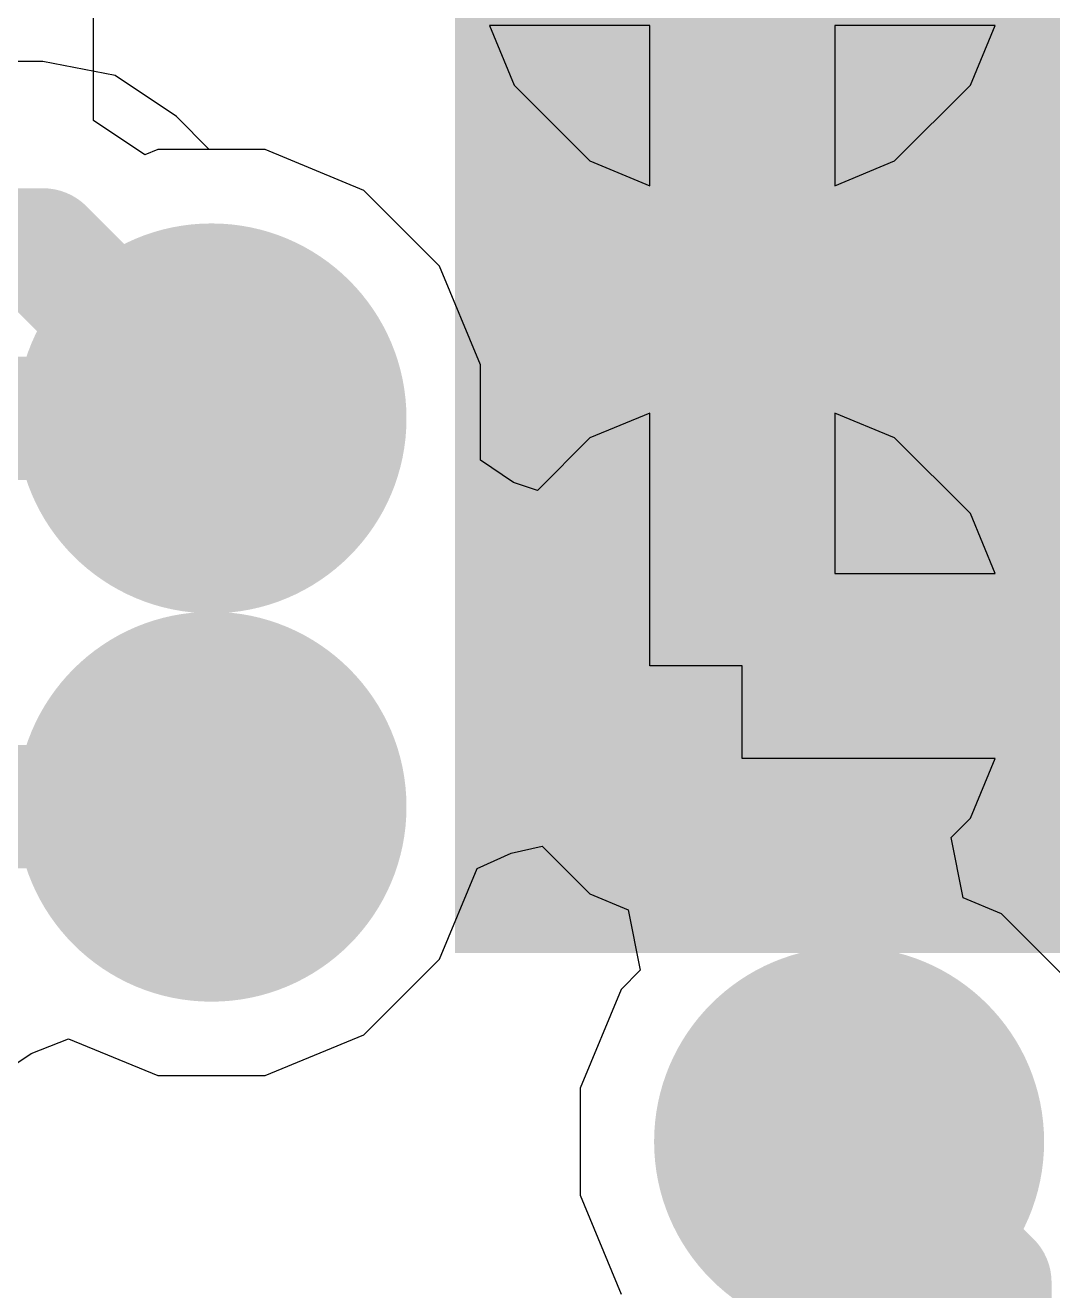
# Model space of a CAD drawing. Header units: inches. Extents: x -18 to 237, y -41 to 211.
# Drawn here: x 17.165 to 19.281, y 52.218 to 54.824 of the extents above; entities that cross this region are included whole.
import ezdxf

# ---------------------------------------------------------------- set-up
doc = ezdxf.new("R2010")
doc.units = ezdxf.units.IN
for name, color, linetype in [('Bottom Layer', 5, 'Continuous'), ('Bottom Solder', 6, 'Continuous'), ('Drill Drawing', 1, 'Continuous'), ('Top Layer', 1, 'Continuous'), ('Top Paste', 8, 'Continuous'), ('Top Solder', 216, 'Continuous'), ('Via Holes', 16, 'Continuous')]:
    doc.layers.add(name, color=color, linetype=linetype)

# ---------------------------------------------------------------- blocks, each defined once
blk = doc.blocks.new('56_QFN__7_7__28')
at = {"layer": 'Top Layer'}
blk.add_hatch(color=1, dxfattribs=at).paths.add_polyline_path([(-2, -2), (-2, 2), (2, 2), (2, -2)])
at = {"layer": 'Top Paste'}
blk.add_hatch(color=8, dxfattribs=at).paths.add_polyline_path([(-2, -2), (-2, 2), (2, 2), (2, -2)])
at = {"layer": 'Top Solder'}
blk.add_hatch(color=216, dxfattribs=at).paths.add_polyline_path([(-2.1016, -2.1016), (-2.1016, 2.1016), (2.1016, 2.1016), (2.1016, -2.1016)])

msp = doc.modelspace()

# ---------------------------------------------------------------- hatches: boundary and pattern name
at = {"layer": 'Bottom Layer'}
h = msp.add_hatch(color=5, dxfattribs=at)
edge = h.paths.add_edge_path()
edge.add_arc((18.6418, 55.0147), 0.3, 0, 360)
h = msp.add_hatch(color=5, dxfattribs=at)
edge = h.paths.add_edge_path()
edge.add_arc((17.5487, 54.0147), 0.3, 0, 360)
h = msp.add_hatch(color=5, dxfattribs=at)
edge = h.paths.add_edge_path()
edge.add_arc((18.6418, 53.5047), 0.3, 0, 360)
h = msp.add_hatch(color=5, dxfattribs=at)
edge = h.paths.add_edge_path()
edge.add_arc((17.5487, 53.2147), 0.3, 0, 360)
h = msp.add_hatch(color=5, dxfattribs=at)
edge = h.paths.add_edge_path()
edge.add_arc((18.8618, 52.5247), 0.3, 0, 360)
at = {"layer": 'Bottom Solder'}
h = msp.add_hatch(color=6, dxfattribs=at)
edge = h.paths.add_edge_path()
edge.add_arc((18.6418, 55.0147), 0.4016, 0, 360)
h = msp.add_hatch(color=6, dxfattribs=at)
edge = h.paths.add_edge_path()
edge.add_arc((17.5487, 54.0147), 0.4016, 0, 360)
h = msp.add_hatch(color=6, dxfattribs=at)
edge = h.paths.add_edge_path()
edge.add_arc((18.6418, 53.5047), 0.4016, 0, 360)
h = msp.add_hatch(color=6, dxfattribs=at)
edge = h.paths.add_edge_path()
edge.add_arc((17.5487, 53.2147), 0.4016, 0, 360)
h = msp.add_hatch(color=6, dxfattribs=at)
edge = h.paths.add_edge_path()
edge.add_arc((18.8618, 52.5247), 0.4016, 0, 360)
at = {"layer": 'Top Layer'}
h = msp.add_hatch(color=1, dxfattribs=at)
edge = h.paths.add_edge_path()
edge.add_arc((18.6418, 55.0147), 0.3, 0, 360)
h = msp.add_hatch(color=1, dxfattribs=at)
edge = h.paths.add_edge_path()
edge.add_arc((17.5487, 54.0147), 0.3, 0, 360)
h = msp.add_hatch(color=1, dxfattribs=at)
edge = h.paths.add_edge_path()
edge.add_arc((18.6418, 53.5047), 0.3, 0, 360)
h = msp.add_hatch(color=1, dxfattribs=at)
edge = h.paths.add_edge_path()
edge.add_arc((17.5487, 53.2147), 0.3, 0, 360)
h = msp.add_hatch(color=1, dxfattribs=at)
edge = h.paths.add_edge_path()
edge.add_arc((18.8618, 52.5247), 0.3, 0, 360)
at = {"layer": 'Top Solder'}
h = msp.add_hatch(color=216, dxfattribs=at)
edge = h.paths.add_edge_path()
edge.add_arc((18.6418, 55.0147), 0.4016, 0, 360)
h = msp.add_hatch(color=216, dxfattribs=at)
edge = h.paths.add_edge_path()
edge.add_arc((17.5487, 54.0147), 0.4016, 0, 360)
h = msp.add_hatch(color=216, dxfattribs=at)
edge = h.paths.add_edge_path()
edge.add_arc((18.6418, 53.5047), 0.4016, 0, 360)
h = msp.add_hatch(color=216, dxfattribs=at)
edge = h.paths.add_edge_path()
edge.add_arc((17.5487, 53.2147), 0.4016, 0, 360)
h = msp.add_hatch(color=216, dxfattribs=at)
edge = h.paths.add_edge_path()
edge.add_arc((18.8618, 52.5247), 0.4016, 0, 360)
at = {"layer": 'Via Holes'}
h = msp.add_hatch(color=7, dxfattribs=at)
edge = h.paths.add_edge_path()
edge.add_arc((17.5487, 54.0147), 0.15, 0, 360)
h = msp.add_hatch(color=7, dxfattribs=at)
edge = h.paths.add_edge_path()
edge.add_arc((18.6418, 53.5047), 0.15, 0, 360)
h = msp.add_hatch(color=7, dxfattribs=at)
edge = h.paths.add_edge_path()
edge.add_arc((17.5487, 53.2147), 0.15, 0, 360)
h = msp.add_hatch(color=7, dxfattribs=at)
edge = h.paths.add_edge_path()
edge.add_arc((18.8618, 52.5247), 0.15, 0, 360)

# ---------------------------------------------------------------- linework, layer by layer
at = {"layer": 'Bottom Layer'}
for p, q in [((18.4513, 54.8242), (18.1211, 54.8242)), ((18.1211, 54.8242), (18.1721, 54.7009)), ((18.4513, 54.4939), (18.4513, 54.8242)), ((19.1625, 54.8242), (18.8323, 54.8242)), ((18.8323, 54.8242), (18.8323, 54.4939)), ((19.1115, 54.7009), (19.1625, 54.8242)), ((17.2016, 54.7502), (15.8474, 54.7502)), ((17.3503, 54.7207), (17.2016, 54.7502)), ((17.4763, 54.6365), (17.3503, 54.7207)), ((18.1721, 54.7009), (18.328, 54.545)), ((18.9556, 54.545), (19.1115, 54.7009)), ((17.5441, 54.5687), (17.4763, 54.6365)), ((17.6589, 54.5687), (17.5441, 54.5687)), ((17.8625, 54.4843), (17.6589, 54.5687)), ((18.328, 54.545), (18.4513, 54.4939)), ((18.8323, 54.4939), (18.9556, 54.545)), ((18.0184, 54.3285), (17.8625, 54.4843)), ((18.1027, 54.1249), (18.0184, 54.3285)), ((18.1027, 53.9287), (18.1027, 54.1249)), ((18.4513, 54.0254), (18.328, 53.9743)), ((18.4513, 53.5047), (18.4513, 54.0254)), ((18.9556, 53.9743), (18.8323, 54.0254)), ((18.8323, 54.0254), (18.8323, 53.6952)), ((18.328, 53.9743), (18.2201, 53.8664)), ((19.1115, 53.8185), (18.9556, 53.9743)), ((18.1709, 53.8824), (18.1027, 53.9287)), ((18.2201, 53.8664), (18.1709, 53.8824)), ((19.1625, 53.6952), (19.1115, 53.8185)), ((18.8323, 53.6952), (19.1625, 53.6952)), ((18.6418, 53.5047), (18.4513, 53.5047)), ((18.6418, 53.3142), (18.6418, 53.5047)), ((19.1625, 53.3142), (18.6418, 53.3142)), ((19.1115, 53.1909), (19.1625, 53.3142)), ((19.0721, 53.1515), (19.1115, 53.1909)), ((19.0969, 53.027), (19.0721, 53.1515)), ((18.1657, 53.1188), (18.2297, 53.1333)), ((18.2297, 53.1333), (18.328, 53.035)), ((18.0958, 53.0876), (18.1657, 53.1188)), ((18.0184, 52.9009), (18.0958, 53.0876)), ((18.328, 53.035), (18.4067, 53.0024)), ((19.1756, 52.9943), (19.0969, 53.027)), ((18.4067, 53.0024), (18.4315, 52.8779)), ((19.3315, 52.8385), (19.1756, 52.9943)), ((17.8625, 52.745), (18.0184, 52.9009)), ((18.4315, 52.8779), (18.3921, 52.8385)), ((18.3921, 52.8385), (18.3078, 52.6349)), ((17.1772, 52.7062), (17.2545, 52.7369)), ((17.2545, 52.7369), (17.4385, 52.6607)), ((17.6589, 52.6607), (17.8625, 52.745)), ((17.1275, 52.6728), (17.1772, 52.7062)), ((17.4385, 52.6607), (17.6589, 52.6607)), ((18.3078, 52.6349), (18.3078, 52.4145)), ((18.3078, 52.4145), (18.3921, 52.2109))]:
    msp.add_line(p, q, dxfattribs=at)
for points in [[(15.8474, 54.3618, 0.254, 0.254, 0), (17.2016, 54.3618, 0.254, 0.254, 0)], [(17.2016, 54.3618, 0.254, 0.254, 0), (17.5487, 54.0147, 0.254, 0.254, 0)], [(16.9604, 53.2147, 0.254, 0.254, 0), (17.5487, 53.2147, 0.254, 0.254, 0)], [(18.8618, 51.1182, 0.254, 0.254, 0), (18.8618, 52.5247, 0.254, 0.254, 0)]]:
    msp.add_lwpolyline(points, format="xyseb", dxfattribs=at)
for points in [[(17.1381, 54.3618, 0.127, 0.127, 1), (17.2651, 54.3618, 0.127, 0.127, 1)], [(17.1381, 54.3618, 0.127, 0.127, 1), (17.2651, 54.3618, 0.127, 0.127, 1)], [(17.4852, 54.0147, 0.127, 0.127, 1), (17.6122, 54.0147, 0.127, 0.127, 1)], [(17.4852, 53.2147, 0.127, 0.127, 1), (17.6122, 53.2147, 0.127, 0.127, 1)], [(18.7983, 52.5247, 0.127, 0.127, 1), (18.9253, 52.5247, 0.127, 0.127, 1)]]:
    msp.add_lwpolyline(points, format="xyseb", close=True, dxfattribs=at)
at = {"layer": 'Drill Drawing'}
for points in [[(18.5148, 54.8877, 0.0508, 0.0508, 0), (18.6418, 54.7607, 0.0508, 0.0508, 0)], [(18.6418, 54.7607, 0.0508, 0.0508, 0), (18.7688, 54.8877, 0.0508, 0.0508, 0)], [(17.4217, 54.1417, 0.0508, 0.0508, 0), (17.5487, 54.2687, 0.0508, 0.0508, 0)], [(17.5487, 54.2687, 0.0508, 0.0508, 0), (17.6757, 54.1417, 0.0508, 0.0508, 0)], [(17.4725, 54.0909, 0.0508, 0.0508, 0), (17.5487, 54.1671, 0.0508, 0.0508, 0)], [(17.5487, 54.1671, 0.0508, 0.0508, 0), (17.6249, 54.0909, 0.0508, 0.0508, 0)], [(17.2947, 54.1417, 0.0508, 0.0508, 0), (17.4217, 54.0147, 0.0508, 0.0508, 0)], [(17.2947, 54.1417, 0.0508, 0.0508, 0), (17.4217, 54.1417, 0.0508, 0.0508, 0)], [(17.6757, 54.1417, 0.0508, 0.0508, 0), (17.8027, 54.1417, 0.0508, 0.0508, 0)], [(17.6757, 54.0147, 0.0508, 0.0508, 0), (17.8027, 54.1417, 0.0508, 0.0508, 0)], [(17.3963, 54.0909, 0.0508, 0.0508, 0), (17.4725, 54.0147, 0.0508, 0.0508, 0)], [(17.3963, 54.0909, 0.0508, 0.0508, 0), (17.4725, 54.0909, 0.0508, 0.0508, 0)], [(17.6249, 54.0909, 0.0508, 0.0508, 0), (17.7011, 54.0909, 0.0508, 0.0508, 0)], [(17.6249, 54.0147, 0.0508, 0.0508, 0), (17.7011, 54.0909, 0.0508, 0.0508, 0)], [(17.2947, 53.8877, 0.0508, 0.0508, 0), (17.4217, 54.0147, 0.0508, 0.0508, 0)], [(17.3963, 53.9385, 0.0508, 0.0508, 0), (17.4725, 54.0147, 0.0508, 0.0508, 0)], [(17.6249, 54.0147, 0.0508, 0.0508, 0), (17.7011, 53.9385, 0.0508, 0.0508, 0)], [(17.6757, 54.0147, 0.0508, 0.0508, 0), (17.8027, 53.8877, 0.0508, 0.0508, 0)], [(17.3963, 53.9385, 0.0508, 0.0508, 0), (17.4725, 53.9385, 0.0508, 0.0508, 0)], [(17.4725, 53.9385, 0.0508, 0.0508, 0), (17.5487, 53.8623, 0.0508, 0.0508, 0)], [(17.5487, 53.8623, 0.0508, 0.0508, 0), (17.6249, 53.9385, 0.0508, 0.0508, 0)], [(17.6249, 53.9385, 0.0508, 0.0508, 0), (17.7011, 53.9385, 0.0508, 0.0508, 0)], [(17.2947, 53.8877, 0.0508, 0.0508, 0), (17.4217, 53.8877, 0.0508, 0.0508, 0)], [(17.4217, 53.8877, 0.0508, 0.0508, 0), (17.5487, 53.7607, 0.0508, 0.0508, 0)], [(17.5487, 53.7607, 0.0508, 0.0508, 0), (17.6757, 53.8877, 0.0508, 0.0508, 0)], [(17.6757, 53.8877, 0.0508, 0.0508, 0), (17.8027, 53.8877, 0.0508, 0.0508, 0)], [(18.5148, 53.6317, 0.0508, 0.0508, 0), (18.6418, 53.7587, 0.0508, 0.0508, 0)], [(18.6418, 53.7587, 0.0508, 0.0508, 0), (18.7688, 53.6317, 0.0508, 0.0508, 0)], [(18.5656, 53.5809, 0.0508, 0.0508, 0), (18.6418, 53.6571, 0.0508, 0.0508, 0)], [(18.6418, 53.6571, 0.0508, 0.0508, 0), (18.718, 53.5809, 0.0508, 0.0508, 0)], [(18.3878, 53.6317, 0.0508, 0.0508, 0), (18.5148, 53.5047, 0.0508, 0.0508, 0)], [(18.3878, 53.6317, 0.0508, 0.0508, 0), (18.5148, 53.6317, 0.0508, 0.0508, 0)], [(18.7688, 53.6317, 0.0508, 0.0508, 0), (18.8958, 53.6317, 0.0508, 0.0508, 0)], [(18.7688, 53.5047, 0.0508, 0.0508, 0), (18.8958, 53.6317, 0.0508, 0.0508, 0)], [(18.4894, 53.5809, 0.0508, 0.0508, 0), (18.5656, 53.5047, 0.0508, 0.0508, 0)], [(18.4894, 53.5809, 0.0508, 0.0508, 0), (18.5656, 53.5809, 0.0508, 0.0508, 0)], [(18.718, 53.5809, 0.0508, 0.0508, 0), (18.7942, 53.5809, 0.0508, 0.0508, 0)], [(18.718, 53.5047, 0.0508, 0.0508, 0), (18.7942, 53.5809, 0.0508, 0.0508, 0)], [(18.3878, 53.3777, 0.0508, 0.0508, 0), (18.5148, 53.5047, 0.0508, 0.0508, 0)], [(18.4894, 53.4285, 0.0508, 0.0508, 0), (18.5656, 53.5047, 0.0508, 0.0508, 0)], [(18.718, 53.5047, 0.0508, 0.0508, 0), (18.7942, 53.4285, 0.0508, 0.0508, 0)], [(18.7688, 53.5047, 0.0508, 0.0508, 0), (18.8958, 53.3777, 0.0508, 0.0508, 0)], [(17.4217, 53.3417, 0.0508, 0.0508, 0), (17.5487, 53.4687, 0.0508, 0.0508, 0)], [(17.5487, 53.4687, 0.0508, 0.0508, 0), (17.6757, 53.3417, 0.0508, 0.0508, 0)], [(18.4894, 53.4285, 0.0508, 0.0508, 0), (18.5656, 53.4285, 0.0508, 0.0508, 0)], [(18.5656, 53.4285, 0.0508, 0.0508, 0), (18.6418, 53.3523, 0.0508, 0.0508, 0)], [(18.6418, 53.3523, 0.0508, 0.0508, 0), (18.718, 53.4285, 0.0508, 0.0508, 0)], [(18.718, 53.4285, 0.0508, 0.0508, 0), (18.7942, 53.4285, 0.0508, 0.0508, 0)], [(17.4725, 53.2909, 0.0508, 0.0508, 0), (17.5487, 53.3671, 0.0508, 0.0508, 0)], [(17.5487, 53.3671, 0.0508, 0.0508, 0), (17.6249, 53.2909, 0.0508, 0.0508, 0)], [(18.3878, 53.3777, 0.0508, 0.0508, 0), (18.5148, 53.3777, 0.0508, 0.0508, 0)], [(18.5148, 53.3777, 0.0508, 0.0508, 0), (18.6418, 53.2507, 0.0508, 0.0508, 0)], [(18.6418, 53.2507, 0.0508, 0.0508, 0), (18.7688, 53.3777, 0.0508, 0.0508, 0)], [(18.7688, 53.3777, 0.0508, 0.0508, 0), (18.8958, 53.3777, 0.0508, 0.0508, 0)], [(17.2947, 53.3417, 0.0508, 0.0508, 0), (17.4217, 53.2147, 0.0508, 0.0508, 0)], [(17.2947, 53.3417, 0.0508, 0.0508, 0), (17.4217, 53.3417, 0.0508, 0.0508, 0)], [(17.6757, 53.3417, 0.0508, 0.0508, 0), (17.8027, 53.3417, 0.0508, 0.0508, 0)], [(17.6757, 53.2147, 0.0508, 0.0508, 0), (17.8027, 53.3417, 0.0508, 0.0508, 0)], [(17.3963, 53.2909, 0.0508, 0.0508, 0), (17.4725, 53.2147, 0.0508, 0.0508, 0)], [(17.3963, 53.2909, 0.0508, 0.0508, 0), (17.4725, 53.2909, 0.0508, 0.0508, 0)], [(17.6249, 53.2909, 0.0508, 0.0508, 0), (17.7011, 53.2909, 0.0508, 0.0508, 0)], [(17.6249, 53.2147, 0.0508, 0.0508, 0), (17.7011, 53.2909, 0.0508, 0.0508, 0)], [(17.2947, 53.0877, 0.0508, 0.0508, 0), (17.4217, 53.2147, 0.0508, 0.0508, 0)], [(17.3963, 53.1385, 0.0508, 0.0508, 0), (17.4725, 53.2147, 0.0508, 0.0508, 0)], [(17.6249, 53.2147, 0.0508, 0.0508, 0), (17.7011, 53.1385, 0.0508, 0.0508, 0)], [(17.6757, 53.2147, 0.0508, 0.0508, 0), (17.8027, 53.0877, 0.0508, 0.0508, 0)], [(17.3963, 53.1385, 0.0508, 0.0508, 0), (17.4725, 53.1385, 0.0508, 0.0508, 0)], [(17.4725, 53.1385, 0.0508, 0.0508, 0), (17.5487, 53.0623, 0.0508, 0.0508, 0)], [(17.5487, 53.0623, 0.0508, 0.0508, 0), (17.6249, 53.1385, 0.0508, 0.0508, 0)], [(17.6249, 53.1385, 0.0508, 0.0508, 0), (17.7011, 53.1385, 0.0508, 0.0508, 0)], [(17.2947, 53.0877, 0.0508, 0.0508, 0), (17.4217, 53.0877, 0.0508, 0.0508, 0)], [(17.4217, 53.0877, 0.0508, 0.0508, 0), (17.5487, 52.9607, 0.0508, 0.0508, 0)], [(17.5487, 52.9607, 0.0508, 0.0508, 0), (17.6757, 53.0877, 0.0508, 0.0508, 0)], [(17.6757, 53.0877, 0.0508, 0.0508, 0), (17.8027, 53.0877, 0.0508, 0.0508, 0)], [(18.7348, 52.6517, 0.0508, 0.0508, 0), (18.8618, 52.7787, 0.0508, 0.0508, 0)], [(18.8618, 52.7787, 0.0508, 0.0508, 0), (18.9888, 52.6517, 0.0508, 0.0508, 0)], [(18.7856, 52.6009, 0.0508, 0.0508, 0), (18.8618, 52.6771, 0.0508, 0.0508, 0)], [(18.8618, 52.6771, 0.0508, 0.0508, 0), (18.938, 52.6009, 0.0508, 0.0508, 0)], [(18.6078, 52.6517, 0.0508, 0.0508, 0), (18.7348, 52.5247, 0.0508, 0.0508, 0)], [(18.6078, 52.6517, 0.0508, 0.0508, 0), (18.7348, 52.6517, 0.0508, 0.0508, 0)], [(18.9888, 52.6517, 0.0508, 0.0508, 0), (19.1158, 52.6517, 0.0508, 0.0508, 0)], [(18.9888, 52.5247, 0.0508, 0.0508, 0), (19.1158, 52.6517, 0.0508, 0.0508, 0)], [(18.7094, 52.6009, 0.0508, 0.0508, 0), (18.7856, 52.5247, 0.0508, 0.0508, 0)], [(18.7094, 52.6009, 0.0508, 0.0508, 0), (18.7856, 52.6009, 0.0508, 0.0508, 0)], [(18.938, 52.6009, 0.0508, 0.0508, 0), (19.0142, 52.6009, 0.0508, 0.0508, 0)], [(18.938, 52.5247, 0.0508, 0.0508, 0), (19.0142, 52.6009, 0.0508, 0.0508, 0)], [(18.6078, 52.3977, 0.0508, 0.0508, 0), (18.7348, 52.5247, 0.0508, 0.0508, 0)], [(18.7094, 52.4485, 0.0508, 0.0508, 0), (18.7856, 52.5247, 0.0508, 0.0508, 0)], [(18.938, 52.5247, 0.0508, 0.0508, 0), (19.0142, 52.4485, 0.0508, 0.0508, 0)], [(18.9888, 52.5247, 0.0508, 0.0508, 0), (19.1158, 52.3977, 0.0508, 0.0508, 0)], [(18.7094, 52.4485, 0.0508, 0.0508, 0), (18.7856, 52.4485, 0.0508, 0.0508, 0)], [(18.7856, 52.4485, 0.0508, 0.0508, 0), (18.8618, 52.3723, 0.0508, 0.0508, 0)], [(18.8618, 52.3723, 0.0508, 0.0508, 0), (18.938, 52.4485, 0.0508, 0.0508, 0)], [(18.938, 52.4485, 0.0508, 0.0508, 0), (19.0142, 52.4485, 0.0508, 0.0508, 0)], [(18.6078, 52.3977, 0.0508, 0.0508, 0), (18.7348, 52.3977, 0.0508, 0.0508, 0)], [(18.7348, 52.3977, 0.0508, 0.0508, 0), (18.8618, 52.2707, 0.0508, 0.0508, 0)], [(18.8618, 52.2707, 0.0508, 0.0508, 0), (18.9888, 52.3977, 0.0508, 0.0508, 0)], [(18.9888, 52.3977, 0.0508, 0.0508, 0), (19.1158, 52.3977, 0.0508, 0.0508, 0)]]:
    msp.add_lwpolyline(points, format="xyseb", dxfattribs=at)
for points in [[(18.6291, 54.7607, 0.0254, 0.0254, 1), (18.6545, 54.7607, 0.0254, 0.0254, 1)], [(18.6291, 54.7607, 0.0254, 0.0254, 1), (18.6545, 54.7607, 0.0254, 0.0254, 1)], [(17.536, 54.2687, 0.0254, 0.0254, 1), (17.5614, 54.2687, 0.0254, 0.0254, 1)], [(17.536, 54.2687, 0.0254, 0.0254, 1), (17.5614, 54.2687, 0.0254, 0.0254, 1)], [(17.536, 54.1671, 0.0254, 0.0254, 1), (17.5614, 54.1671, 0.0254, 0.0254, 1)], [(17.536, 54.1671, 0.0254, 0.0254, 1), (17.5614, 54.1671, 0.0254, 0.0254, 1)], [(17.282, 54.1417, 0.0254, 0.0254, 1), (17.3074, 54.1417, 0.0254, 0.0254, 1)], [(17.282, 54.1417, 0.0254, 0.0254, 1), (17.3074, 54.1417, 0.0254, 0.0254, 1)], [(17.409, 54.1417, 0.0254, 0.0254, 1), (17.4344, 54.1417, 0.0254, 0.0254, 1)], [(17.409, 54.1417, 0.0254, 0.0254, 1), (17.4344, 54.1417, 0.0254, 0.0254, 1)], [(17.663, 54.1417, 0.0254, 0.0254, 1), (17.6884, 54.1417, 0.0254, 0.0254, 1)], [(17.663, 54.1417, 0.0254, 0.0254, 1), (17.6884, 54.1417, 0.0254, 0.0254, 1)], [(17.79, 54.1417, 0.0254, 0.0254, 1), (17.8154, 54.1417, 0.0254, 0.0254, 1)], [(17.79, 54.1417, 0.0254, 0.0254, 1), (17.8154, 54.1417, 0.0254, 0.0254, 1)], [(17.3836, 54.0909, 0.0254, 0.0254, 1), (17.409, 54.0909, 0.0254, 0.0254, 1)], [(17.3836, 54.0909, 0.0254, 0.0254, 1), (17.409, 54.0909, 0.0254, 0.0254, 1)], [(17.4598, 54.0909, 0.0254, 0.0254, 1), (17.4852, 54.0909, 0.0254, 0.0254, 1)], [(17.4598, 54.0909, 0.0254, 0.0254, 1), (17.4852, 54.0909, 0.0254, 0.0254, 1)], [(17.6122, 54.0909, 0.0254, 0.0254, 1), (17.6376, 54.0909, 0.0254, 0.0254, 1)], [(17.6122, 54.0909, 0.0254, 0.0254, 1), (17.6376, 54.0909, 0.0254, 0.0254, 1)], [(17.6884, 54.0909, 0.0254, 0.0254, 1), (17.7138, 54.0909, 0.0254, 0.0254, 1)], [(17.6884, 54.0909, 0.0254, 0.0254, 1), (17.7138, 54.0909, 0.0254, 0.0254, 1)], [(17.409, 54.0147, 0.0254, 0.0254, 1), (17.4344, 54.0147, 0.0254, 0.0254, 1)], [(17.409, 54.0147, 0.0254, 0.0254, 1), (17.4344, 54.0147, 0.0254, 0.0254, 1)], [(17.4598, 54.0147, 0.0254, 0.0254, 1), (17.4852, 54.0147, 0.0254, 0.0254, 1)], [(17.4598, 54.0147, 0.0254, 0.0254, 1), (17.4852, 54.0147, 0.0254, 0.0254, 1)], [(17.6122, 54.0147, 0.0254, 0.0254, 1), (17.6376, 54.0147, 0.0254, 0.0254, 1)], [(17.6122, 54.0147, 0.0254, 0.0254, 1), (17.6376, 54.0147, 0.0254, 0.0254, 1)], [(17.663, 54.0147, 0.0254, 0.0254, 1), (17.6884, 54.0147, 0.0254, 0.0254, 1)], [(17.663, 54.0147, 0.0254, 0.0254, 1), (17.6884, 54.0147, 0.0254, 0.0254, 1)], [(17.3836, 53.9385, 0.0254, 0.0254, 1), (17.409, 53.9385, 0.0254, 0.0254, 1)], [(17.3836, 53.9385, 0.0254, 0.0254, 1), (17.409, 53.9385, 0.0254, 0.0254, 1)], [(17.4598, 53.9385, 0.0254, 0.0254, 1), (17.4852, 53.9385, 0.0254, 0.0254, 1)], [(17.4598, 53.9385, 0.0254, 0.0254, 1), (17.4852, 53.9385, 0.0254, 0.0254, 1)], [(17.6122, 53.9385, 0.0254, 0.0254, 1), (17.6376, 53.9385, 0.0254, 0.0254, 1)], [(17.6122, 53.9385, 0.0254, 0.0254, 1), (17.6376, 53.9385, 0.0254, 0.0254, 1)], [(17.6884, 53.9385, 0.0254, 0.0254, 1), (17.7138, 53.9385, 0.0254, 0.0254, 1)], [(17.6884, 53.9385, 0.0254, 0.0254, 1), (17.7138, 53.9385, 0.0254, 0.0254, 1)], [(17.282, 53.8877, 0.0254, 0.0254, 1), (17.3074, 53.8877, 0.0254, 0.0254, 1)], [(17.282, 53.8877, 0.0254, 0.0254, 1), (17.3074, 53.8877, 0.0254, 0.0254, 1)], [(17.409, 53.8877, 0.0254, 0.0254, 1), (17.4344, 53.8877, 0.0254, 0.0254, 1)], [(17.409, 53.8877, 0.0254, 0.0254, 1), (17.4344, 53.8877, 0.0254, 0.0254, 1)], [(17.663, 53.8877, 0.0254, 0.0254, 1), (17.6884, 53.8877, 0.0254, 0.0254, 1)], [(17.663, 53.8877, 0.0254, 0.0254, 1), (17.6884, 53.8877, 0.0254, 0.0254, 1)], [(17.79, 53.8877, 0.0254, 0.0254, 1), (17.8154, 53.8877, 0.0254, 0.0254, 1)], [(17.79, 53.8877, 0.0254, 0.0254, 1), (17.8154, 53.8877, 0.0254, 0.0254, 1)], [(17.536, 53.8623, 0.0254, 0.0254, 1), (17.5614, 53.8623, 0.0254, 0.0254, 1)], [(17.536, 53.8623, 0.0254, 0.0254, 1), (17.5614, 53.8623, 0.0254, 0.0254, 1)], [(17.536, 53.7607, 0.0254, 0.0254, 1), (17.5614, 53.7607, 0.0254, 0.0254, 1)], [(17.536, 53.7607, 0.0254, 0.0254, 1), (17.5614, 53.7607, 0.0254, 0.0254, 1)], [(18.6291, 53.7587, 0.0254, 0.0254, 1), (18.6545, 53.7587, 0.0254, 0.0254, 1)], [(18.6291, 53.7587, 0.0254, 0.0254, 1), (18.6545, 53.7587, 0.0254, 0.0254, 1)], [(18.6291, 53.6571, 0.0254, 0.0254, 1), (18.6545, 53.6571, 0.0254, 0.0254, 1)], [(18.6291, 53.6571, 0.0254, 0.0254, 1), (18.6545, 53.6571, 0.0254, 0.0254, 1)], [(18.3751, 53.6317, 0.0254, 0.0254, 1), (18.4005, 53.6317, 0.0254, 0.0254, 1)], [(18.3751, 53.6317, 0.0254, 0.0254, 1), (18.4005, 53.6317, 0.0254, 0.0254, 1)], [(18.5021, 53.6317, 0.0254, 0.0254, 1), (18.5275, 53.6317, 0.0254, 0.0254, 1)], [(18.5021, 53.6317, 0.0254, 0.0254, 1), (18.5275, 53.6317, 0.0254, 0.0254, 1)], [(18.7561, 53.6317, 0.0254, 0.0254, 1), (18.7815, 53.6317, 0.0254, 0.0254, 1)], [(18.7561, 53.6317, 0.0254, 0.0254, 1), (18.7815, 53.6317, 0.0254, 0.0254, 1)], [(18.8831, 53.6317, 0.0254, 0.0254, 1), (18.9085, 53.6317, 0.0254, 0.0254, 1)], [(18.8831, 53.6317, 0.0254, 0.0254, 1), (18.9085, 53.6317, 0.0254, 0.0254, 1)], [(18.4767, 53.5809, 0.0254, 0.0254, 1), (18.5021, 53.5809, 0.0254, 0.0254, 1)], [(18.4767, 53.5809, 0.0254, 0.0254, 1), (18.5021, 53.5809, 0.0254, 0.0254, 1)], [(18.5529, 53.5809, 0.0254, 0.0254, 1), (18.5783, 53.5809, 0.0254, 0.0254, 1)], [(18.5529, 53.5809, 0.0254, 0.0254, 1), (18.5783, 53.5809, 0.0254, 0.0254, 1)], [(18.7053, 53.5809, 0.0254, 0.0254, 1), (18.7307, 53.5809, 0.0254, 0.0254, 1)], [(18.7053, 53.5809, 0.0254, 0.0254, 1), (18.7307, 53.5809, 0.0254, 0.0254, 1)], [(18.7815, 53.5809, 0.0254, 0.0254, 1), (18.8069, 53.5809, 0.0254, 0.0254, 1)], [(18.7815, 53.5809, 0.0254, 0.0254, 1), (18.8069, 53.5809, 0.0254, 0.0254, 1)], [(18.5021, 53.5047, 0.0254, 0.0254, 1), (18.5275, 53.5047, 0.0254, 0.0254, 1)], [(18.5021, 53.5047, 0.0254, 0.0254, 1), (18.5275, 53.5047, 0.0254, 0.0254, 1)], [(18.5529, 53.5047, 0.0254, 0.0254, 1), (18.5783, 53.5047, 0.0254, 0.0254, 1)], [(18.5529, 53.5047, 0.0254, 0.0254, 1), (18.5783, 53.5047, 0.0254, 0.0254, 1)], [(18.7053, 53.5047, 0.0254, 0.0254, 1), (18.7307, 53.5047, 0.0254, 0.0254, 1)], [(18.7053, 53.5047, 0.0254, 0.0254, 1), (18.7307, 53.5047, 0.0254, 0.0254, 1)], [(18.7561, 53.5047, 0.0254, 0.0254, 1), (18.7815, 53.5047, 0.0254, 0.0254, 1)], [(18.7561, 53.5047, 0.0254, 0.0254, 1), (18.7815, 53.5047, 0.0254, 0.0254, 1)], [(17.536, 53.4687, 0.0254, 0.0254, 1), (17.5614, 53.4687, 0.0254, 0.0254, 1)], [(17.536, 53.4687, 0.0254, 0.0254, 1), (17.5614, 53.4687, 0.0254, 0.0254, 1)], [(18.4767, 53.4285, 0.0254, 0.0254, 1), (18.5021, 53.4285, 0.0254, 0.0254, 1)], [(18.4767, 53.4285, 0.0254, 0.0254, 1), (18.5021, 53.4285, 0.0254, 0.0254, 1)], [(18.5529, 53.4285, 0.0254, 0.0254, 1), (18.5783, 53.4285, 0.0254, 0.0254, 1)], [(18.5529, 53.4285, 0.0254, 0.0254, 1), (18.5783, 53.4285, 0.0254, 0.0254, 1)], [(18.7053, 53.4285, 0.0254, 0.0254, 1), (18.7307, 53.4285, 0.0254, 0.0254, 1)], [(18.7053, 53.4285, 0.0254, 0.0254, 1), (18.7307, 53.4285, 0.0254, 0.0254, 1)], [(18.7815, 53.4285, 0.0254, 0.0254, 1), (18.8069, 53.4285, 0.0254, 0.0254, 1)], [(18.7815, 53.4285, 0.0254, 0.0254, 1), (18.8069, 53.4285, 0.0254, 0.0254, 1)], [(17.536, 53.3671, 0.0254, 0.0254, 1), (17.5614, 53.3671, 0.0254, 0.0254, 1)], [(17.536, 53.3671, 0.0254, 0.0254, 1), (17.5614, 53.3671, 0.0254, 0.0254, 1)], [(18.3751, 53.3777, 0.0254, 0.0254, 1), (18.4005, 53.3777, 0.0254, 0.0254, 1)], [(18.3751, 53.3777, 0.0254, 0.0254, 1), (18.4005, 53.3777, 0.0254, 0.0254, 1)], [(18.5021, 53.3777, 0.0254, 0.0254, 1), (18.5275, 53.3777, 0.0254, 0.0254, 1)], [(18.5021, 53.3777, 0.0254, 0.0254, 1), (18.5275, 53.3777, 0.0254, 0.0254, 1)], [(18.7561, 53.3777, 0.0254, 0.0254, 1), (18.7815, 53.3777, 0.0254, 0.0254, 1)], [(18.7561, 53.3777, 0.0254, 0.0254, 1), (18.7815, 53.3777, 0.0254, 0.0254, 1)], [(18.8831, 53.3777, 0.0254, 0.0254, 1), (18.9085, 53.3777, 0.0254, 0.0254, 1)], [(18.8831, 53.3777, 0.0254, 0.0254, 1), (18.9085, 53.3777, 0.0254, 0.0254, 1)], [(17.282, 53.3417, 0.0254, 0.0254, 1), (17.3074, 53.3417, 0.0254, 0.0254, 1)], [(17.282, 53.3417, 0.0254, 0.0254, 1), (17.3074, 53.3417, 0.0254, 0.0254, 1)], [(17.409, 53.3417, 0.0254, 0.0254, 1), (17.4344, 53.3417, 0.0254, 0.0254, 1)], [(17.409, 53.3417, 0.0254, 0.0254, 1), (17.4344, 53.3417, 0.0254, 0.0254, 1)], [(17.663, 53.3417, 0.0254, 0.0254, 1), (17.6884, 53.3417, 0.0254, 0.0254, 1)], [(17.663, 53.3417, 0.0254, 0.0254, 1), (17.6884, 53.3417, 0.0254, 0.0254, 1)], [(17.79, 53.3417, 0.0254, 0.0254, 1), (17.8154, 53.3417, 0.0254, 0.0254, 1)], [(17.79, 53.3417, 0.0254, 0.0254, 1), (17.8154, 53.3417, 0.0254, 0.0254, 1)], [(18.6291, 53.3523, 0.0254, 0.0254, 1), (18.6545, 53.3523, 0.0254, 0.0254, 1)], [(18.6291, 53.3523, 0.0254, 0.0254, 1), (18.6545, 53.3523, 0.0254, 0.0254, 1)], [(17.3836, 53.2909, 0.0254, 0.0254, 1), (17.409, 53.2909, 0.0254, 0.0254, 1)], [(17.3836, 53.2909, 0.0254, 0.0254, 1), (17.409, 53.2909, 0.0254, 0.0254, 1)], [(17.4598, 53.2909, 0.0254, 0.0254, 1), (17.4852, 53.2909, 0.0254, 0.0254, 1)], [(17.4598, 53.2909, 0.0254, 0.0254, 1), (17.4852, 53.2909, 0.0254, 0.0254, 1)], [(17.6122, 53.2909, 0.0254, 0.0254, 1), (17.6376, 53.2909, 0.0254, 0.0254, 1)], [(17.6122, 53.2909, 0.0254, 0.0254, 1), (17.6376, 53.2909, 0.0254, 0.0254, 1)], [(17.6884, 53.2909, 0.0254, 0.0254, 1), (17.7138, 53.2909, 0.0254, 0.0254, 1)], [(17.6884, 53.2909, 0.0254, 0.0254, 1), (17.7138, 53.2909, 0.0254, 0.0254, 1)], [(18.6291, 53.2507, 0.0254, 0.0254, 1), (18.6545, 53.2507, 0.0254, 0.0254, 1)], [(18.6291, 53.2507, 0.0254, 0.0254, 1), (18.6545, 53.2507, 0.0254, 0.0254, 1)], [(17.409, 53.2147, 0.0254, 0.0254, 1), (17.4344, 53.2147, 0.0254, 0.0254, 1)], [(17.409, 53.2147, 0.0254, 0.0254, 1), (17.4344, 53.2147, 0.0254, 0.0254, 1)], [(17.4598, 53.2147, 0.0254, 0.0254, 1), (17.4852, 53.2147, 0.0254, 0.0254, 1)], [(17.4598, 53.2147, 0.0254, 0.0254, 1), (17.4852, 53.2147, 0.0254, 0.0254, 1)], [(17.6122, 53.2147, 0.0254, 0.0254, 1), (17.6376, 53.2147, 0.0254, 0.0254, 1)], [(17.6122, 53.2147, 0.0254, 0.0254, 1), (17.6376, 53.2147, 0.0254, 0.0254, 1)], [(17.663, 53.2147, 0.0254, 0.0254, 1), (17.6884, 53.2147, 0.0254, 0.0254, 1)], [(17.663, 53.2147, 0.0254, 0.0254, 1), (17.6884, 53.2147, 0.0254, 0.0254, 1)], [(17.3836, 53.1385, 0.0254, 0.0254, 1), (17.409, 53.1385, 0.0254, 0.0254, 1)], [(17.3836, 53.1385, 0.0254, 0.0254, 1), (17.409, 53.1385, 0.0254, 0.0254, 1)], [(17.4598, 53.1385, 0.0254, 0.0254, 1), (17.4852, 53.1385, 0.0254, 0.0254, 1)], [(17.4598, 53.1385, 0.0254, 0.0254, 1), (17.4852, 53.1385, 0.0254, 0.0254, 1)], [(17.6122, 53.1385, 0.0254, 0.0254, 1), (17.6376, 53.1385, 0.0254, 0.0254, 1)], [(17.6122, 53.1385, 0.0254, 0.0254, 1), (17.6376, 53.1385, 0.0254, 0.0254, 1)], [(17.6884, 53.1385, 0.0254, 0.0254, 1), (17.7138, 53.1385, 0.0254, 0.0254, 1)], [(17.6884, 53.1385, 0.0254, 0.0254, 1), (17.7138, 53.1385, 0.0254, 0.0254, 1)], [(17.282, 53.0877, 0.0254, 0.0254, 1), (17.3074, 53.0877, 0.0254, 0.0254, 1)], [(17.282, 53.0877, 0.0254, 0.0254, 1), (17.3074, 53.0877, 0.0254, 0.0254, 1)], [(17.409, 53.0877, 0.0254, 0.0254, 1), (17.4344, 53.0877, 0.0254, 0.0254, 1)], [(17.409, 53.0877, 0.0254, 0.0254, 1), (17.4344, 53.0877, 0.0254, 0.0254, 1)], [(17.663, 53.0877, 0.0254, 0.0254, 1), (17.6884, 53.0877, 0.0254, 0.0254, 1)], [(17.663, 53.0877, 0.0254, 0.0254, 1), (17.6884, 53.0877, 0.0254, 0.0254, 1)], [(17.79, 53.0877, 0.0254, 0.0254, 1), (17.8154, 53.0877, 0.0254, 0.0254, 1)], [(17.79, 53.0877, 0.0254, 0.0254, 1), (17.8154, 53.0877, 0.0254, 0.0254, 1)], [(17.536, 53.0623, 0.0254, 0.0254, 1), (17.5614, 53.0623, 0.0254, 0.0254, 1)], [(17.536, 53.0623, 0.0254, 0.0254, 1), (17.5614, 53.0623, 0.0254, 0.0254, 1)], [(17.536, 52.9607, 0.0254, 0.0254, 1), (17.5614, 52.9607, 0.0254, 0.0254, 1)], [(17.536, 52.9607, 0.0254, 0.0254, 1), (17.5614, 52.9607, 0.0254, 0.0254, 1)], [(18.8491, 52.7787, 0.0254, 0.0254, 1), (18.8745, 52.7787, 0.0254, 0.0254, 1)], [(18.8491, 52.7787, 0.0254, 0.0254, 1), (18.8745, 52.7787, 0.0254, 0.0254, 1)], [(18.8491, 52.6771, 0.0254, 0.0254, 1), (18.8745, 52.6771, 0.0254, 0.0254, 1)], [(18.8491, 52.6771, 0.0254, 0.0254, 1), (18.8745, 52.6771, 0.0254, 0.0254, 1)], [(18.5951, 52.6517, 0.0254, 0.0254, 1), (18.6205, 52.6517, 0.0254, 0.0254, 1)], [(18.5951, 52.6517, 0.0254, 0.0254, 1), (18.6205, 52.6517, 0.0254, 0.0254, 1)], [(18.7221, 52.6517, 0.0254, 0.0254, 1), (18.7475, 52.6517, 0.0254, 0.0254, 1)], [(18.7221, 52.6517, 0.0254, 0.0254, 1), (18.7475, 52.6517, 0.0254, 0.0254, 1)], [(18.9761, 52.6517, 0.0254, 0.0254, 1), (19.0015, 52.6517, 0.0254, 0.0254, 1)], [(18.9761, 52.6517, 0.0254, 0.0254, 1), (19.0015, 52.6517, 0.0254, 0.0254, 1)], [(19.1031, 52.6517, 0.0254, 0.0254, 1), (19.1285, 52.6517, 0.0254, 0.0254, 1)], [(19.1031, 52.6517, 0.0254, 0.0254, 1), (19.1285, 52.6517, 0.0254, 0.0254, 1)], [(18.6967, 52.6009, 0.0254, 0.0254, 1), (18.7221, 52.6009, 0.0254, 0.0254, 1)], [(18.6967, 52.6009, 0.0254, 0.0254, 1), (18.7221, 52.6009, 0.0254, 0.0254, 1)], [(18.7729, 52.6009, 0.0254, 0.0254, 1), (18.7983, 52.6009, 0.0254, 0.0254, 1)], [(18.7729, 52.6009, 0.0254, 0.0254, 1), (18.7983, 52.6009, 0.0254, 0.0254, 1)], [(18.9253, 52.6009, 0.0254, 0.0254, 1), (18.9507, 52.6009, 0.0254, 0.0254, 1)], [(18.9253, 52.6009, 0.0254, 0.0254, 1), (18.9507, 52.6009, 0.0254, 0.0254, 1)], [(19.0015, 52.6009, 0.0254, 0.0254, 1), (19.0269, 52.6009, 0.0254, 0.0254, 1)], [(19.0015, 52.6009, 0.0254, 0.0254, 1), (19.0269, 52.6009, 0.0254, 0.0254, 1)], [(18.7221, 52.5247, 0.0254, 0.0254, 1), (18.7475, 52.5247, 0.0254, 0.0254, 1)], [(18.7221, 52.5247, 0.0254, 0.0254, 1), (18.7475, 52.5247, 0.0254, 0.0254, 1)], [(18.7729, 52.5247, 0.0254, 0.0254, 1), (18.7983, 52.5247, 0.0254, 0.0254, 1)], [(18.7729, 52.5247, 0.0254, 0.0254, 1), (18.7983, 52.5247, 0.0254, 0.0254, 1)], [(18.9253, 52.5247, 0.0254, 0.0254, 1), (18.9507, 52.5247, 0.0254, 0.0254, 1)], [(18.9253, 52.5247, 0.0254, 0.0254, 1), (18.9507, 52.5247, 0.0254, 0.0254, 1)], [(18.9761, 52.5247, 0.0254, 0.0254, 1), (19.0015, 52.5247, 0.0254, 0.0254, 1)], [(18.9761, 52.5247, 0.0254, 0.0254, 1), (19.0015, 52.5247, 0.0254, 0.0254, 1)], [(18.6967, 52.4485, 0.0254, 0.0254, 1), (18.7221, 52.4485, 0.0254, 0.0254, 1)], [(18.6967, 52.4485, 0.0254, 0.0254, 1), (18.7221, 52.4485, 0.0254, 0.0254, 1)], [(18.7729, 52.4485, 0.0254, 0.0254, 1), (18.7983, 52.4485, 0.0254, 0.0254, 1)], [(18.7729, 52.4485, 0.0254, 0.0254, 1), (18.7983, 52.4485, 0.0254, 0.0254, 1)], [(18.9253, 52.4485, 0.0254, 0.0254, 1), (18.9507, 52.4485, 0.0254, 0.0254, 1)], [(18.9253, 52.4485, 0.0254, 0.0254, 1), (18.9507, 52.4485, 0.0254, 0.0254, 1)], [(19.0015, 52.4485, 0.0254, 0.0254, 1), (19.0269, 52.4485, 0.0254, 0.0254, 1)], [(19.0015, 52.4485, 0.0254, 0.0254, 1), (19.0269, 52.4485, 0.0254, 0.0254, 1)], [(18.5951, 52.3977, 0.0254, 0.0254, 1), (18.6205, 52.3977, 0.0254, 0.0254, 1)], [(18.5951, 52.3977, 0.0254, 0.0254, 1), (18.6205, 52.3977, 0.0254, 0.0254, 1)], [(18.7221, 52.3977, 0.0254, 0.0254, 1), (18.7475, 52.3977, 0.0254, 0.0254, 1)], [(18.7221, 52.3977, 0.0254, 0.0254, 1), (18.7475, 52.3977, 0.0254, 0.0254, 1)], [(18.9761, 52.3977, 0.0254, 0.0254, 1), (19.0015, 52.3977, 0.0254, 0.0254, 1)], [(18.9761, 52.3977, 0.0254, 0.0254, 1), (19.0015, 52.3977, 0.0254, 0.0254, 1)], [(19.1031, 52.3977, 0.0254, 0.0254, 1), (19.1285, 52.3977, 0.0254, 0.0254, 1)], [(19.1031, 52.3977, 0.0254, 0.0254, 1), (19.1285, 52.3977, 0.0254, 0.0254, 1)], [(18.8491, 52.3723, 0.0254, 0.0254, 1), (18.8745, 52.3723, 0.0254, 0.0254, 1)], [(18.8491, 52.3723, 0.0254, 0.0254, 1), (18.8745, 52.3723, 0.0254, 0.0254, 1)], [(18.8491, 52.2707, 0.0254, 0.0254, 1), (18.8745, 52.2707, 0.0254, 0.0254, 1)], [(18.8491, 52.2707, 0.0254, 0.0254, 1), (18.8745, 52.2707, 0.0254, 0.0254, 1)]]:
    msp.add_lwpolyline(points, format="xyseb", close=True, dxfattribs=at)
at = {"layer": 'Top Layer'}
for p, q in [((17.3058, 54.628), (17.3058, 55.1895)), ((18.4513, 54.8242), (18.1211, 54.8242)), ((18.1211, 54.8242), (18.1721, 54.7009)), ((18.4513, 54.4939), (18.4513, 54.8242)), ((19.1625, 54.8242), (18.8323, 54.8242)), ((18.8323, 54.8242), (18.8323, 54.4939)), ((19.1115, 54.7009), (19.1625, 54.8242)), ((18.1721, 54.7009), (18.328, 54.545)), ((18.9556, 54.545), (19.1115, 54.7009)), ((17.4114, 54.5574), (17.3058, 54.628)), ((17.4385, 54.5687), (17.4114, 54.5574)), ((17.6589, 54.5687), (17.4385, 54.5687)), ((17.8625, 54.4843), (17.6589, 54.5687)), ((18.328, 54.545), (18.4513, 54.4939)), ((18.8323, 54.4939), (18.9556, 54.545)), ((18.0184, 54.3285), (17.8625, 54.4843)), ((18.1027, 54.1249), (18.0184, 54.3285)), ((18.1027, 53.9287), (18.1027, 54.1249)), ((18.4513, 54.0254), (18.328, 53.9743)), ((18.4513, 53.5047), (18.4513, 54.0254)), ((18.9556, 53.9743), (18.8323, 54.0254)), ((18.8323, 54.0254), (18.8323, 53.6952)), ((18.328, 53.9743), (18.2201, 53.8664)), ((19.1115, 53.8185), (18.9556, 53.9743)), ((18.1709, 53.8824), (18.1027, 53.9287)), ((18.2201, 53.8664), (18.1709, 53.8824)), ((19.1625, 53.6952), (19.1115, 53.8185)), ((18.8323, 53.6952), (19.1625, 53.6952)), ((18.6418, 53.5047), (18.4513, 53.5047)), ((18.6418, 53.3142), (18.6418, 53.5047)), ((19.1625, 53.3142), (18.6418, 53.3142)), ((19.1115, 53.1909), (19.1625, 53.3142)), ((19.0721, 53.1515), (19.1115, 53.1909)), ((19.0969, 53.027), (19.0721, 53.1515)), ((19.1756, 52.9943), (19.0969, 53.027)), ((19.3315, 52.8385), (19.1756, 52.9943))]:
    msp.add_line(p, q, dxfattribs=at)
for points in [[(16.7268, 54.0147, 0.254, 0.254, 0), (17.5487, 54.0147, 0.254, 0.254, 0)], [(16.7268, 53.2147, 0.254, 0.254, 0), (17.5487, 53.2147, 0.254, 0.254, 0)], [(18.8618, 52.5247, 0.254, 0.254, 0), (19.1518, 52.2347, 0.254, 0.254, 0)], [(19.1518, 51.5897, 0.254, 0.254, 0), (19.1518, 52.2347, 0.254, 0.254, 0)]]:
    msp.add_lwpolyline(points, format="xyseb", dxfattribs=at)
for points in [[(17.4852, 54.0147, 0.127, 0.127, 1), (17.6122, 54.0147, 0.127, 0.127, 1)], [(17.4852, 53.2147, 0.127, 0.127, 1), (17.6122, 53.2147, 0.127, 0.127, 1)], [(18.7983, 52.5247, 0.127, 0.127, 1), (18.9253, 52.5247, 0.127, 0.127, 1)], [(19.0883, 52.2347, 0.127, 0.127, 1), (19.2153, 52.2347, 0.127, 0.127, 1)], [(19.0883, 52.2347, 0.127, 0.127, 1), (19.2153, 52.2347, 0.127, 0.127, 1)]]:
    msp.add_lwpolyline(points, format="xyseb", close=True, dxfattribs=at)

# ---------------------------------------------------------------- block references
msp.add_blockref('56_QFN__7_7__28', (20.1518, 55.0147))

doc.saveas('drawing.dxf')
